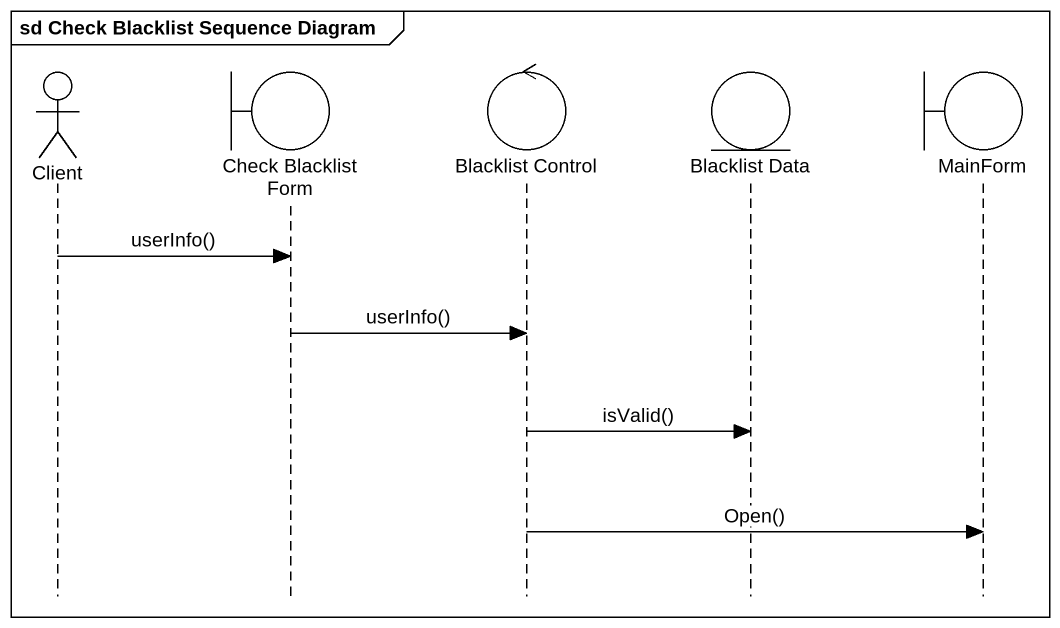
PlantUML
@startuml
mainframe sd Check Blacklist Sequence Diagram
hide footbox
actor Client
boundary "Check Blacklist Form" as Check_Blacklist_Form
control "Blacklist Control" as Blacklist_Control
entity "Blacklist Data" as Blacklist_Data
boundary MainForm

Client -> Check_Blacklist_Form : userInfo()
Check_Blacklist_Form -> Blacklist_Control : userInfo()
Blacklist_Control -> Blacklist_Data : isValid()
Blacklist_Control -> MainForm : Open()
@enduml
